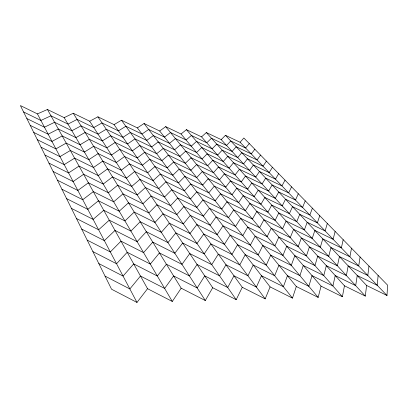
<?xml version="1.0" encoding="UTF-8"?>
<svg xmlns="http://www.w3.org/2000/svg" width="408" height="408" viewBox="0 0 408 408"><rect width="100%" height="100%" fill="white"/><g stroke="black" fill="none" stroke-linecap="round" stroke-linejoin="round"><path stroke-width="0.61" d="M225.456 135.323L366.598 285.473L386.993 295.489L387.6 285.161L243.841 137.991L240.103 142.264L225.456 135.323L221.213 139.623L206.331 132.549L201.547 136.869L186.425 129.657L181.05 134.002L165.684 126.648L159.681 131.009L144.055 123.512L137.374 127.888L121.482 120.238L114.067 124.624L97.905 116.816L89.694 121.212L73.251 113.24L64.173 117.642L47.44 109.492L37.429 113.898L20.4 105.57L111.557 289.221L136.976 302.43L147.543 288.696L47.44 109.492M378.124 275.461L377.237 285.314L357.235 275.507L355.674 285.631L335.223 275.563L332.913 285.967L312.003 275.619L308.861 286.319L287.462 275.675L283.397 286.697L261.492 275.742L256.397 287.094L233.968 275.808L227.715 287.512L204.729 275.874L197.191 287.961L173.63 275.951L164.643 288.441L140.469 276.032L129.856 288.956L105.05 276.119M206.331 132.549L344.449 285.794L365.303 296.091L366.598 285.473M368.96 266.077L367.812 275.482L348.187 265.883L346.377 275.538L326.318 265.685L323.774 275.589L303.272 265.47L299.905 275.645L278.939 265.246L274.666 275.706L253.215 265.011L247.931 275.772L225.976 264.756L219.57 275.839L197.084 264.491L189.424 275.915L166.382 264.211L157.32 275.992L133.696 263.91L123.058 276.073L98.833 263.588M360.091 256.999L358.703 265.98L339.441 256.581L337.396 265.786L317.72 256.142L314.95 265.577L294.846 255.678L291.271 265.358L270.723 255.194L266.261 265.129L245.244 254.679L239.797 264.884L218.295 254.133L211.747 264.629L189.74 253.557L181.973 264.353L159.431 252.94L150.302 264.063L127.209 252.292L116.55 263.752L92.881 251.598M186.425 129.657L321.055 286.141L342.394 296.728L344.449 285.794M351.507 248.212L349.896 256.79L330.98 247.579L328.72 256.362L309.412 246.922L306.434 255.913L286.712 246.223L282.948 255.439L262.798 245.494L258.162 254.939L237.563 244.718L231.963 254.408L210.895 243.902L204.224 253.847L182.677 243.035L174.813 253.251L152.755 242.123L143.57 252.623L120.982 241.148L110.318 251.95L87.179 240.113M343.189 239.7L341.369 247.901L322.794 238.869L320.331 247.253L301.374 238.002L298.207 246.575L278.853 237.089L274.916 245.861L255.148 236.13L250.354 245.111L230.153 235.115L224.415 244.316L203.77 234.049L196.988 243.474L175.879 232.917L167.938 242.587L146.339 231.719L137.114 241.643L115.01 230.449L104.346 240.638L81.712 229.102M165.684 126.648L296.31 286.503L318.158 297.401L321.055 286.141M335.131 231.448L333.117 239.287L314.864 230.438L312.217 238.44L293.597 229.373L290.256 237.553L271.254 228.261L267.153 236.614L247.758 227.088L242.816 235.63L223.008 225.848L217.143 234.59L196.901 224.548L190.021 233.488L169.335 223.171L161.323 232.325L140.168 221.712L130.907 231.091L109.267 220.172L98.619 229.786L76.469 218.535M327.323 223.451L325.12 230.948L307.183 222.268L304.363 229.913L286.069 221.024L282.565 228.822L263.905 219.718L259.656 227.679L240.613 218.346L235.544 226.476L216.102 216.903L210.13 225.206L190.276 215.383L183.309 223.87L163.027 213.777L154.958 222.452L134.227 212.084L124.945 220.952L103.744 210.288L93.116 219.366L71.431 208.386M144.055 123.512L270.096 286.89L292.47 298.115L296.31 286.503M319.745 215.694L317.368 222.865L299.737 214.348L296.754 221.651L278.781 212.935L275.125 220.376L256.795 211.451L252.409 219.04L233.708 209.896L228.516 217.632L209.437 208.259L203.363 216.153L183.881 206.54L176.837 214.593L156.942 204.724L148.828 212.945L128.505 202.807L119.207 211.201L98.435 200.777L87.827 209.35L66.591 198.635M312.39 208.167L309.856 215.026L292.521 206.667L289.384 213.649L271.713 205.091L267.918 212.201L249.91 203.449L245.397 210.681L227.026 201.72L221.728 209.09L202.99 199.905L196.824 207.412L177.704 197.992L170.595 205.642L151.072 195.983L142.917 203.776L122.987 193.861L113.679 201.807L93.32 191.622L82.742 199.721L61.934 189.251M121.482 120.238L242.276 287.298L265.2 298.87L270.096 286.89M305.25 200.858L302.568 207.422L285.513 199.211L282.239 205.887L264.863 197.492L260.942 204.281L243.234 195.692L238.609 202.592L220.56 193.805L215.159 200.823L196.753 191.821L190.511 198.961L171.737 189.74L164.567 197.003L145.406 187.547L137.221 194.937L117.667 185.237L108.36 192.76L88.388 182.799L77.852 190.454L57.452 180.224M298.314 193.759L295.494 200.042L278.715 191.979L275.308 198.364L258.218 190.123L254.179 196.605L236.768 188.175L232.035 194.759L214.297 186.14L208.804 192.826L190.72 183.998L184.401 190.791L165.964 181.754L158.743 188.654L139.934 179.393L131.718 186.405L112.526 176.909L103.229 184.034L83.635 174.287L73.139 181.529L53.137 171.523M97.905 116.816L212.696 287.737L236.201 299.676L242.276 287.298M291.577 186.859L288.624 192.877L272.111 184.957L268.581 191.061L251.772 182.968L247.62 189.159L230.5 180.887L225.665 187.17L208.223 178.709L202.649 185.084L184.875 176.424L178.495 182.891L160.38 174.032L153.112 180.591L134.64 171.513L126.409 178.169L107.569 168.866L98.277 175.619L79.05 166.076L68.595 172.926L48.975 163.139M285.029 180.152L281.948 185.921L265.7 178.133L262.053 183.972L245.514 176.021L241.256 181.937L224.415 173.818L219.489 179.811L202.337 171.508L196.692 177.582L179.219 169.091L172.778 175.241L154.974 166.556L147.671 172.788L129.52 163.894L121.278 170.207L102.77 161.094L93.498 167.489L74.623 158.151L64.214 164.628L44.962 155.05M73.251 113.24L181.183 288.201L205.295 300.533L212.696 287.737M278.659 173.635L275.466 179.153L259.462 171.503L255.714 177.087L239.435 169.274L235.079 174.93L218.51 166.954L213.501 172.676L196.631 164.521L190.913 170.315L173.731 161.976L167.239 167.836L149.736 159.314L142.402 165.24L124.567 156.519L116.316 162.511L98.134 153.581L88.878 159.645L70.344 150.496L59.986 156.621L41.086 147.242M272.462 167.29L269.163 172.579L253.404 165.051L249.558 170.401L233.524 162.721L229.087 168.127L212.772 160.288L207.692 165.75L191.092 157.743L185.314 163.266L168.412 155.081L161.874 160.66L144.661 152.296L137.302 157.932L119.773 149.374L111.517 155.066L93.651 146.309L84.415 152.056L66.208 143.091L55.906 148.889L37.342 139.704M147.543 288.696L172.293 301.451L181.183 288.201M266.429 161.114L263.033 166.184L247.508 158.783L243.571 163.899L227.781 156.351L223.263 161.517L207.203 153.811L202.052 159.028L185.711 151.164L179.877 156.427L163.251 148.39L156.677 153.704L139.745 145.493L132.365 150.853L115.127 142.458L106.871 147.859L89.311 139.271L80.101 144.723L62.21 135.93L51.959 141.418L33.726 132.416M260.559 155.106L257.065 159.962L241.771 152.679L237.747 157.58L222.197 150.154L217.602 155.096L201.787 147.518L196.574 152.5L180.489 144.769L174.609 149.792L158.238 141.897L151.633 146.956L134.971 138.893L127.577 143.993L110.619 135.752L102.372 140.882L85.104 132.457L75.929 137.624L58.339 128.999L48.149 134.196L30.228 125.373M254.842 149.251L251.262 153.903L236.186 146.742L232.086 151.429L216.765 144.126L212.099 148.849L196.523 141.403L191.255 146.161L175.415 138.557L169.488 143.351L153.372 135.594L146.737 140.413L130.346 132.493L122.936 137.338L106.253 129.249L98.012 134.125L81.029 125.853L71.884 130.749L54.59 122.293L44.457 127.209L26.846 118.56M249.273 143.55L245.606 148.007L230.75 140.959L226.578 145.447L211.477 138.261L206.749 142.78L191.403 135.451L186.084 139.995L170.478 132.524L164.516 137.093L148.65 129.464L141.989 134.059L125.848 126.276L118.437 130.886L102.015 122.941L93.789 127.571L77.081 119.447L67.968 124.093L50.959 115.796L40.887 120.447L23.572 111.96M240.103 142.264L386.993 295.489M221.213 139.623L365.303 296.091M201.547 136.869L342.394 296.728M181.05 134.002L318.158 297.401M159.681 131.009L292.47 298.115M137.374 127.888L265.2 298.87M114.067 124.624L236.201 299.676M89.694 121.212L205.295 300.533M64.173 117.642L172.293 301.451M37.429 113.898L136.976 302.43"/></g></svg>
